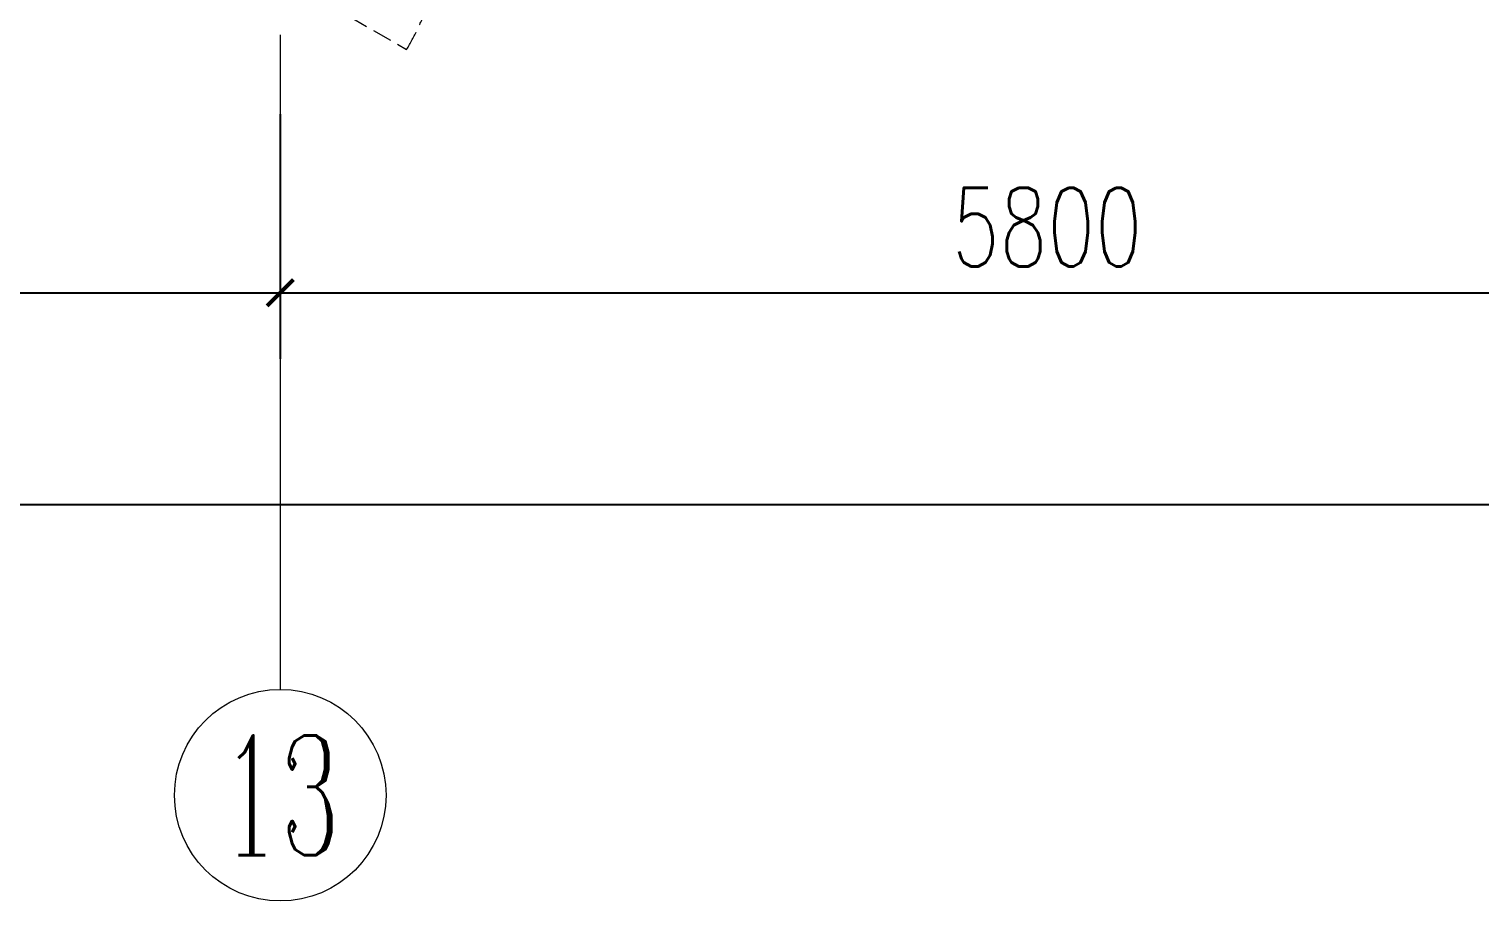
# Model space of a CAD drawing. Extents: x 3753737 to 4713801, y -857380 to 24339.
# Drawn here: x 4055663 to 4061150, y -772643 to -769345 of the extents above; entities that cross this region are included whole.
import ezdxf
from ezdxf.enums import TextEntityAlignment as Align

# ---------------------------------------------------------------- set-up
doc = ezdxf.new("R2010")
doc.units = 0
doc.header["$LTSCALE"] = 1000
doc.header["$MEASUREMENT"] = 0
doc.linetypes.add('DASH', pattern=[0.35, 0.25, -0.1])
doc.layers.get('0').update_dxf_attribs({"linetype": 'CONTINUOUS'})
doc.layers.get('Defpoints').update_dxf_attribs({"linetype": 'CONTINUOUS'})
doc.layers.add('!!电气', color=1, linetype='CONTINUOUS')
for name, color, linetype, lineweight in [('AXIS', 114, 'CONTINUOUS', 20), ('AXIS_TEXT', 7, 'CONTINUOUS', 20), ('WINDOW', 146, 'CONTINUOUS', 20)]:
    doc.layers.add(name, color=color, linetype=linetype, lineweight=lineweight)
doc.styles.add('_TCH_AXIS', font='COMPLEX', dxfattribs={"bigfont": 'GBCBIG'})
doc.styles.add('_TCH_DIM_T3', font='SIMPLEX.shx', dxfattribs={"width": 0.705882, "bigfont": 'GBCBIG.shx'})
doc.styles.add('COMPLEX', font='COMPLEX')
doc.dimstyles.new('_TCH_ARCH&&100', dxfattribs={"dimtxt": 297.5, "dimasz": 100, "dimexe": 250, "dimexo": 300, "dimgap": 100, "dimtad": 1, "dimdec": 0, "dimzin": 0, "dimdsep": 46, "dimtxsty": '_TCH_DIM_T3', "dimblk": 'ARCHTICK', "dimcen": 0.09, "dimclrt": 7, "dimazin": 2, "dimtfac": 1, "dimtdec": 0, "dimtix": 1, "dimtmove": 2, "dimatfit": 3, "dimfxl": 1, "dimtolj": 1, "dimtzin": 0, "dimarcsym": 0})

# ---------------------------------------------------------------- blocks, each defined once
blk = doc.blocks.new('_ArchTick')
at = {"color": 0, "linetype": 'ByBlock', "const_width": 0.15}
blk.add_lwpolyline([(-0.5, -0.5), (0.5, 0.5)], dxfattribs=at)
blk = doc.blocks.new('*D458')
at = {"layer": 'AXIS', "color": 0, "lineweight": -2, "transparency": 16777216}
for p, q in [((-100, -944.9), (-100, -2669.9)), ((50100, -944.9), (50100, -2669.9)), ((-100, -2419.9), (50100, -2419.9))]:
    blk.add_line(p, q, dxfattribs=at)
at = {"layer": 'Defpoints', "color": 0, "transparency": 16777216}
for p in [(-100, -644.9), (50100, -644.9), (50100, -2419.9)]:
    blk.add_point(p, dxfattribs=at)
at = {"layer": 'AXIS', "color": 0, "lineweight": -2, "transparency": 16777216, "xscale": 100, "yscale": 100, "zscale": 100, "rotation": 180}
blk.add_blockref('_ArchTick', (-100, -2419.9), dxfattribs=at)
at = {"layer": 'AXIS', "color": 0, "lineweight": -2, "transparency": 16777216, "xscale": 100, "yscale": 100, "zscale": 100}
blk.add_blockref('_ArchTick', (50100, -2419.9), dxfattribs=at)
at = {"layer": 'AXIS', "color": 7, "transparency": 16777216, "insert": (25000, -2171.1), "char_height": 297.5, "attachment_point": 5, "style": '_TCH_DIM_T3'}
blk.add_mtext('\\A1;50200', dxfattribs=at)
blk = doc.blocks.new('*D463')
at = {"layer": 'AXIS', "color": 0, "lineweight": -2, "transparency": 16777216}
for p, q in [((12500, -944.9), (12500, -1869.9)), ((15700, -944.9), (15700, -1869.9)), ((12500, -1619.9), (15700, -1619.9))]:
    blk.add_line(p, q, dxfattribs=at)
at = {"layer": 'Defpoints', "color": 0, "transparency": 16777216}
for p in [(12500, -644.9), (15700, -644.9), (15700, -1619.9)]:
    blk.add_point(p, dxfattribs=at)
at = {"layer": 'AXIS', "color": 0, "lineweight": -2, "transparency": 16777216, "xscale": 100, "yscale": 100, "zscale": 100, "rotation": 180}
blk.add_blockref('_ArchTick', (12500, -1619.9), dxfattribs=at)
at = {"layer": 'AXIS', "color": 0, "lineweight": -2, "transparency": 16777216, "xscale": 100, "yscale": 100, "zscale": 100}
blk.add_blockref('_ArchTick', (15700, -1619.9), dxfattribs=at)
at = {"layer": 'AXIS', "color": 7, "transparency": 16777216, "insert": (14100, -1371.1), "char_height": 297.5, "attachment_point": 5, "style": '_TCH_DIM_T3'}
blk.add_mtext('\\A1;3200', dxfattribs=at)
blk = doc.blocks.new('*D464')
at = {"layer": 'AXIS', "color": 0, "lineweight": -2, "transparency": 16777216}
for p, q in [((15700, -944.9), (15700, -1869.9)), ((21500, -944.9), (21500, -1869.9)), ((15700, -1619.9), (21500, -1619.9))]:
    blk.add_line(p, q, dxfattribs=at)
at = {"layer": 'Defpoints', "color": 0, "transparency": 16777216}
for p in [(15700, -644.9), (21500, -644.9), (21500, -1619.9)]:
    blk.add_point(p, dxfattribs=at)
at = {"layer": 'AXIS', "color": 0, "lineweight": -2, "transparency": 16777216, "xscale": 100, "yscale": 100, "zscale": 100, "rotation": 180}
blk.add_blockref('_ArchTick', (15700, -1619.9), dxfattribs=at)
at = {"layer": 'AXIS', "color": 0, "lineweight": -2, "transparency": 16777216, "xscale": 100, "yscale": 100, "zscale": 100}
blk.add_blockref('_ArchTick', (21500, -1619.9), dxfattribs=at)
at = {"layer": 'AXIS', "color": 7, "transparency": 16777216, "insert": (18600, -1371.1), "char_height": 297.5, "attachment_point": 5, "style": '_TCH_DIM_T3'}
blk.add_mtext('\\A1;5800', dxfattribs=at)
blk = doc.blocks.new('_AXISO')
blk.add_circle((0, 0), 0.5)
at = {"layer": 'AXIS_TEXT', "style": 'COMPLEX', "width": 1.041667}
blk.add_attdef('A', text='', height=0.56, dxfattribs=at).set_placement((-0.25, -0.28), (0.25, -0.28), align=Align.FIT)
blk = doc.blocks.new('A$C1C403CBE')
at = {"layer": 'AXIS'}
blk.add_line((15700, -644.8), (15700, -3119.8), dxfattribs=at)
at = {"layer": 'WINDOW', "color": 252, "linetype": 'DASH', "ltscale": 0.3}
blk.add_lwpolyline([(15051.9, -50), (16177.8, -700, 0.131652), (16351.9, -50)], format="xyb", dxfattribs=at)
at = {"layer": 'AXIS'}
ref = blk.add_blockref('_AXISO', (15700, -3519.8), dxfattribs=dict(at, xscale=800, yscale=800, zscale=800))
ref.add_attrib('A', '13', dxfattribs={"layer": 'AXIS_TEXT', "height": 452.55, "style": '_TCH_AXIS', "width": 0.724138}).set_placement((15473.7, -3746.1), (15926.3, -3746.1), align=Align.FIT)
for p1, p2, distance, text, picture, middle in [((-100, -644.9), (50100, -644.9), -1775, '50200', '*D458', (25000, -2171.1)), ((12500, -644.9), (15700, -644.9), -975, '3200', '*D463', (14100, -1371.1)), ((15700, -644.9), (21500, -644.9), -975, '5800', '*D464', (18600, -1371.1))]:
    dim = blk.add_aligned_dim(p1=p1, p2=p2, distance=distance, text=text, dimstyle='_TCH_ARCH&&100', dxfattribs=at)
    dim.commit()
    dim.dimension.update_dxf_attribs({"geometry": picture, "text_midpoint": middle})

msp = doc.modelspace()

# ---------------------------------------------------------------- block references
at = {"layer": '!!电气'}
msp.add_blockref('A$C1C403CBE', (4040913.4, -768722.9), dxfattribs=at)

doc.saveas('drawing.dxf')
